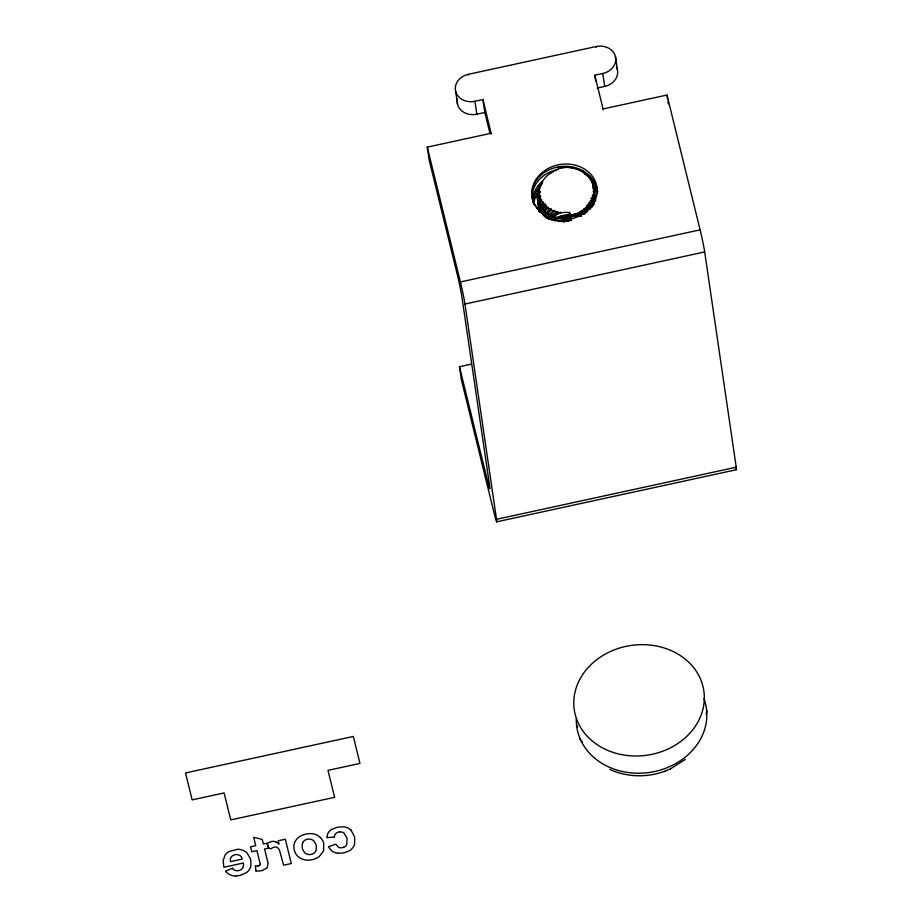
<?xml version="1.0" encoding="UTF-8"?>
<svg xmlns="http://www.w3.org/2000/svg" width="922" height="922" viewBox="0 0 922 922"><rect width="100%" height="100%" fill="white"/><g stroke="black" fill="none" stroke-linecap="round" stroke-linejoin="round"><path stroke-width="1.38" d="M539.589 212.025L544.084 203.704M541.03 200.696L540.799 201.215A28.709 23.569 -8.2 0 0 539.312 211.749M540.753 212.509L546.02 205.445M303.35 841.682L302.958 842.259A7.318 6.2 -8.3 0 0 302.255 843.872L302.243 847.825A18.763 15.893 -8.3 0 0 302.6 849.174L304.583 852.631A7.076 5.993 -8.3 0 0 305.724 853.53L306.346 853.876A6.5 5.509 -8.3 0 0 315.163 851.963L315.555 851.386A7.122 6.028 -8.3 0 0 316.154 850.119L316.35 846.223A18.244 15.455 -8.3 0 0 315.912 844.437L313.929 841.014A7.122 6.028 -8.3 0 0 312.788 840.115L312.155 839.769A6.581 5.578 -8.3 0 0 307.014 839.308A6.385 5.405 -8.3 0 0 303.338 841.682M542.931 213.166L548.532 207.485M544.268 216.197L551.621 209.951M547.011 218.502L551.46 215.033L557.937 211.726M685.311 759.451L670.513 768.821M558.502 168.668L558.283 168.807A11.237 9.508 -8.3 0 1 557.58 169.187L549.051 174.154A29.124 24.663 -8.3 0 0 546.389 176.459C539.612 182.717 536.869 193.643 541.986 201.757C545.052 206.885 550.388 210.389 556.127 211.864C560.15 214.353 567.422 210.642 569.819 213.351M552.681 219.609L560.657 215.921L569.462 214.181M609.799 769.409C627.144 777.419 647.647 777.776 665.454 770.976M665.327 771.034L670.64 768.775M232.678 868.178L225.533 871.083A12.85 10.88 -8.3 0 0 236.239 876.107M343.549 847.306L343.215 847.41A5.716 4.841 -8.3 0 1 338.674 847.41A4.126 3.504 -8.3 0 1 338.316 847.122L335.896 844.206L328.451 846.707L331.494 850.568A11.364 9.623 -8.3 0 0 337.694 853.219M304.318 834.479L301.471 835.574A13.98 11.836 -8.3 0 0 296.538 839.446A15.513 13.139 -8.3 0 0 295.374 841.141A14.591 12.355 -8.3 0 0 293.83 846.027L294.199 850.026L295.743 853.795A14.787 12.516 -8.3 0 0 300.03 857.967A15.858 13.427 -8.3 0 0 301.298 858.647L301.955 858.947A14.026 11.882 -8.3 0 0 308.271 860.145L310.553 859.961A18.186 15.409 -8.3 0 0 312.616 859.569A17.08 14.464 -8.3 0 0 319.277 856.526L323.622 850.879L323.726 843.319A16.435 13.922 -8.3 0 0 320.314 837.487M562.074 220.877L570.833 219.309M262.125 870.541L267.138 867.913L268.037 863.603A35.105 29.735 -8.3 0 0 267.737 861.966M457.531 104.198L455.641 91.278A16.366 13.865 -8.3 0 1 468.318 74.325L596.154 46.538A16.366 13.865 -8.3 0 1 615.447 56.542L617.348 69.461M455.641 91.278A16.366 13.865 -8.3 0 0 474.934 101.282L482.921 99.553L491.322 134.059M595.024 76.849L594.794 75.235L602.781 73.495A16.366 13.865 -8.3 0 0 615.447 56.542M457.439 98.988A16.366 13.865 -8.3 0 0 476.824 114.201L484.822 112.461L482.921 99.553M597.179 88.039L604.671 86.414A16.366 13.865 -8.3 0 0 616.472 67.064M471.453 364.109L459.467 366.714L487.611 481.307A16.366 0.703 77.7 0 0 489.663 486.171L461.887 296.734A16.366 0.703 77.7 0 0 457.324 274.652L429.179 160.059L427.278 147.14L491.207 133.252M603.184 109.741L603.069 108.934L666.998 95.047L700.109 229.855A16.366 0.703 77.7 0 1 704.673 251.948L736.229 467.212L496.52 519.305A16.366 0.703 77.7 0 1 494.469 514.441L461.357 379.634L459.467 366.714M427.278 147.14L460.389 281.959L700.109 229.855M496.52 519.305L464.965 304.041L704.673 251.948M496.67 521.829L736.39 469.724M569.9 213.662L571.536 220.381L557.672 220.589L551.437 218.94L546.17 216.186A8.217 6.961 -8.3 0 1 545.351 215.483L545.144 215.126A32.743 27.729 -8.3 0 1 543.692 171.308A32.743 27.729 -8.3 0 1 593.941 178.614A32.743 27.729 -8.3 0 1 571.144 218.825L571.283 219.436M569.496 212.037L570.315 215.448L571.11 215.287A28.651 24.26 -8.3 0 0 593.284 185.622A28.651 24.26 -8.3 0 0 559.527 168.104L559.527 168.115A28.709 24.387 -3.4 0 1 563.78 167.539M334.651 837.026L326.757 837.649L327.702 833.868A10.684 9.047 -8.3 0 1 331.632 829.397L337.613 827.184L343.549 826.78A12.539 10.626 -8.3 0 1 351.132 830.307M236.251 875.888L239.075 875.543A21.575 18.267 -8.3 0 0 241.483 874.966L246.6 872.523A11.513 9.75 -8.3 0 0 249.47 869.434L249.816 868.824A14.51 12.286 -8.3 0 0 250.968 865.136L250.749 860.399A26.335 22.301 -8.3 0 0 250.185 858.301L247.073 853.034A13.104 11.099 -8.3 0 0 244.491 851.052L242.716 850.199A12.343 10.453 -8.3 0 0 237.599 849.277L229.129 851.479A12.297 10.407 -8.3 0 0 225.129 854.948L223.101 860.629L223.873 867.245L243.35 863.015L243.535 865.043A6.777 5.739 -8.3 0 1 242.578 867.879M573.968 214.1L581.344 215.126M337.694 853.196L342.615 853.011A21.517 18.233 -8.3 0 0 344.747 852.573L348.839 851.018A12.424 10.522 -8.3 0 0 352.826 847.698A12.908 10.926 -8.3 0 0 354.59 844.379L354.647 836.98L351.132 830.296M581.448 210.389L586.957 212.348M585.539 207.427L589.354 209.375M276.37 842.235L275.482 841.786A4.99 4.23 -8.3 0 0 274.871 841.567A5.647 4.783 -8.3 0 0 271.713 841.509A9.301 7.872 -8.3 0 0 267.219 843.791C270.503 853.864 271.644 845.174 276.854 847.306A3.192 2.708 -8.3 0 1 277.165 847.456L278.202 848.298A10.373 8.782 -8.3 0 1 279.17 849.646A9.093 7.699 -8.3 0 1 279.458 850.165L283.642 865.205L291.283 863.545L285.313 839.204L278.156 840.76L278.997 844.195A20.077 16.999 -8.3 0 0 276.381 842.212M587.775 204.661L591.221 206.943M589.481 202.414L592.512 204.961M590.656 200.593L593.987 204.338M570.315 215.448L571.363 219.667M594.794 75.235L603.069 108.934M484.822 112.461L489.997 133.529M595.439 200.028L595.335 199.567A28.697 24.133 -3.6 0 0 593.249 194.335M593.226 191.35A28.697 24.237 -3.6 0 1 594.667 195.268L594.932 196.328A28.709 24.975 -9.1 0 1 595.393 201.031M594.805 195.729L594.886 196.121A28.697 24.56 -12.7 0 1 595.255 200.8M267.737 861.966L264.591 848.966L268.29 848.171L267.057 843.169L263.358 843.976L262.24 839.4L253.665 837.314L255.717 845.635L250.53 846.765L251.764 851.755L256.938 850.637L259.923 862.877A21.517 18.233 -8.3 0 1 260.119 863.983L260.142 864.271M576.515 724.692L576.688 725.372A16.815 8.909 -13.8 0 0 577.322 726.628A21.01 11.133 -13.8 0 0 577.645 727.101M666.998 95.047L667.586 99.08M667.943 101.501L668.3 103.921M602.781 73.495L604.671 86.414M596.154 46.538L596.28 47.345M595.151 77.655L595.624 80.882M532.559 198.818L532.674 199.567M532.962 201.584L532.928 201.296A32.858 26.738 -8.5 0 1 537.872 181.173M474.934 101.282L476.824 114.201M468.318 74.325L468.434 75.131M255.359 865.885L255.947 870.898M736.229 467.212A16.366 0.703 77.7 0 1 735.318 466.693M460.389 281.959A16.366 0.703 77.7 0 1 464.965 304.041M545.328 214.849A32.858 26.738 -8.9 0 1 532.697 199.555A32.858 26.957 -4.7 0 1 537.226 179.156M571.352 220.012A32.858 27.844 -14.8 0 1 546.815 217.707M545.985 217.442A32.858 27.084 -12.8 0 1 545.34 217.085M533.919 204.511A32.858 27.084 -12.8 0 1 533.273 202.644M597.099 188.987A32.858 28.605 -12.6 0 1 597.56 191.776M583.119 170.939A32.858 28.813 -7.4 0 1 597.11 188.895M558.271 166.986A32.858 28.409 -2.9 0 1 583.084 170.824M537.342 179.11A32.858 27.648 -2.1 0 1 558.156 166.917M537.941 181.115A32.858 27.015 -4.2 0 1 558.478 169.314M584.306 173.762A32.858 28.49 -3.3 0 1 597.26 190.554A32.858 28.813 -8.1 0 1 597.606 192.007M593.192 185.149A32.858 28.813 -7.4 0 1 597.272 192.64M538.287 185.576A32.858 27.648 -2.1 0 1 542.32 181.3M532.997 202.068A32.858 26.957 -4.7 0 1 538.171 185.61M533.319 201.296A32.858 26.738 -8.5 0 1 538.817 187.627M538.886 187.581A32.858 27.015 -4.2 0 1 541.825 184.435M593.03 186.924A32.858 28.49 -3.3 0 1 596.799 193.009M533.861 204.039A32.743 27.729 -8.3 0 1 539.128 190.635M593.699 188.399A32.743 27.729 -8.3 0 1 596.638 193.044M570.937 218.122A28.697 24.375 -13.2 0 1 538.506 203.266L537.826 200.961A28.709 23.569 -8.1 0 1 542.724 182.452M538.667 203.578A28.709 23.58 -9.4 0 1 537.837 201.042A28.697 24.375 -3.4 0 1 542.39 182.049M571.087 217.327A28.709 23.603 -10 0 1 538.725 203.555M571.306 216.9A28.697 24.26 -13.2 0 0 593.826 188.745A28.697 24.952 -7.8 0 0 593.457 186.728M563.78 167.447A28.709 24.952 -6.9 0 1 593.503 186.728M593.123 188.215A28.697 24.249 -3.6 0 1 594.033 190.969M593.261 188.134A28.709 24.952 -7 0 1 594.137 191.027A28.697 24.963 -8.6 0 1 594.413 192.652A28.709 24.975 -9.2 0 1 592.339 206.678M549.673 219.551A28.697 24.375 -13.2 0 1 539.347 208.107M539.382 208.095A28.709 23.569 -8.4 0 1 538.448 205.272A28.697 23.834 -5.1 0 1 539.704 191.776M538.379 205.283A28.709 23.569 -8.1 0 1 540.315 191.626M538.471 205.352A28.709 23.58 -9.3 0 0 539.52 208.407A28.709 23.603 -10.1 0 0 544.556 215.437M545.732 216.532A28.72 23.695 -11.4 0 1 544.522 215.46M551.575 219.851A28.709 23.707 -11.5 0 1 545.87 216.405M591.394 207.335A28.697 24.272 -13.2 0 0 594.367 192.421A28.697 24.952 -7.8 0 0 594.079 191.038M540.004 212.533A28.697 24.387 -13.2 0 1 539.07 209.571A28.697 24.272 -3.4 0 1 540.511 195.579M540.638 196.444A28.709 23.569 -8.2 0 0 539.024 209.582A28.709 23.592 -9.3 0 0 540.073 212.337M593.388 191.2A28.709 24.952 -6.9 0 1 594.759 195.337M595.382 199.797A28.697 24.306 -13.2 0 1 595.612 200.961M593.376 194.162A28.709 24.952 -7 0 1 595.393 199.636M541.168 200.731A28.709 23.649 -5.8 0 1 541.629 199.809M592.27 196.282A28.697 24.191 -3.6 0 1 595.163 201.48M592.431 195.902A28.709 24.952 -6.9 0 1 595.232 201.215M539.278 211.449A28.697 24.272 -3.4 0 1 541.364 199.406M539.889 212.337A28.709 23.569 -8.2 0 1 543.507 202.195M590.898 198.23A28.697 24.179 -3.6 0 1 593.895 202.033M541.145 213.005A28.709 23.569 -7.4 0 1 545.801 204.246M590.184 201.238A28.697 24.156 -3.6 0 1 593.48 204.811M542.632 214.78A28.709 23.569 -7.4 0 1 547.564 207.277M588.363 203.601A28.697 24.145 -3.6 0 1 592.12 206.782M590.391 200.731A28.709 24.94 -6.6 0 1 593.653 204.454M541.087 212.244A28.697 24.26 -3.5 0 1 545.063 204.211M544.453 216.635A28.709 23.569 -7.6 0 1 551.252 208.821M586.692 206.298A28.697 24.145 -3.6 0 1 590.633 208.994M588.559 203.001A28.709 24.94 -6.5 0 1 592.316 206.321M542.562 213.973A28.697 24.249 -3.5 0 1 546.792 207.162M547.184 217.65A28.709 23.569 -7.6 0 1 554.249 211.322M554.18 211.242A28.709 23.868 -4.2 0 1 554.871 210.827M584.029 209.144A28.697 24.145 -3.6 0 1 587.464 210.815M586.461 205.537A28.709 24.94 -6.4 0 1 590.668 208.43M544.383 215.771A28.697 24.226 -3.5 0 1 550.446 208.533M550.63 219.033A28.709 23.569 -7.8 0 1 561.106 212.671M580.134 212.659A28.697 24.145 -3.6 0 1 584.905 214.204M584.099 208.407A28.709 24.929 -6.3 0 1 587.602 210.158M547.242 216.739A28.697 24.214 -3.5 0 1 554.618 210.32M554.491 220.715A28.709 23.569 -7.8 0 1 563.526 216.347A28.697 24.064 -3.7 0 1 581.091 216.059M580.042 211.945A28.697 24.26 -13.2 0 1 585.032 213.374M549.835 218.837A28.697 24.203 -3.6 0 1 560.484 212.095M561.037 221.649A28.709 23.845 -4.3 0 1 563.469 220.796M563.826 221.695A28.697 24.041 -3.7 0 1 571.363 220.323M563.642 217.569A28.697 24.168 -13.2 0 1 581.252 216.44M553.696 220.37A28.697 24.179 -3.6 0 1 562.939 215.783M563.572 221.902A28.697 24.26 -13.2 0 1 571.133 220.081M560.426 221.234A28.697 24.168 -3.6 0 1 562.893 220.3M591.521 198.23A28.709 24.952 -6.9 0 1 594.344 202.218M539.773 212.141A28.697 24.272 -3.4 0 1 542.77 202.229M539.52 211.576A28.478 23.73 -12.3 0 1 542.989 202.298M703.982 698.68A65.474 55.458 -8.3 0 1 650.413 772.302A65.474 55.458 -8.3 0 1 576.319 718.745M706.782 710.482A18.694 9.9 -13.8 0 1 706.022 713.893M582.335 741.795A19.005 10.073 -13.8 0 1 579.65 738.107M334.329 837.049A5.716 4.841 -8.3 0 1 339.561 831.817M339.584 832.036A5.751 4.875 -8.3 0 1 343.837 832.854L346.753 837.683A28.847 24.433 -8.3 0 1 347.11 839.239L346.695 844.771A5.763 4.887 -8.3 0 1 343.56 847.318M320.326 837.476A13.427 11.364 -8.3 0 0 313.929 833.984A16.377 13.876 -8.3 0 0 304.341 834.537M260.246 864.283A2.051 1.74 -8.3 0 1 258.229 865.85M258.229 865.942A11.617 9.842 -8.3 0 1 255.371 865.839M262.113 870.506A15.743 13.334 -8.3 0 1 255.936 870.944M242.728 867.936A5.935 5.025 -8.3 0 1 237.542 870.737A5.935 5.025 -8.3 0 1 232.379 868.328M230.373 859.684L230.546 861.632L242.244 859.085L241.725 857.598A6.281 5.313 -8.3 0 0 239.858 855.478A5.97 5.059 -8.3 0 0 234.983 854.74A5.82 4.921 -8.3 0 0 231.249 857.057A5.774 4.887 -8.3 0 0 230.442 859.108L230.373 859.684M558.859 168.253L559.435 168.138L558.859 168.253M353.333 736.459L185.529 772.924L192.156 799.893L224.115 792.943L230.742 819.9L334.617 797.334L327.99 770.366L359.96 763.416L353.333 736.459M613.072 752.41A65.474 55.458 -8.3 0 0 703.912 691.339A65.474 55.458 -8.3 0 0 600.176 657.225A65.474 55.458 -8.3 0 0 613.072 752.41"/></g></svg>
